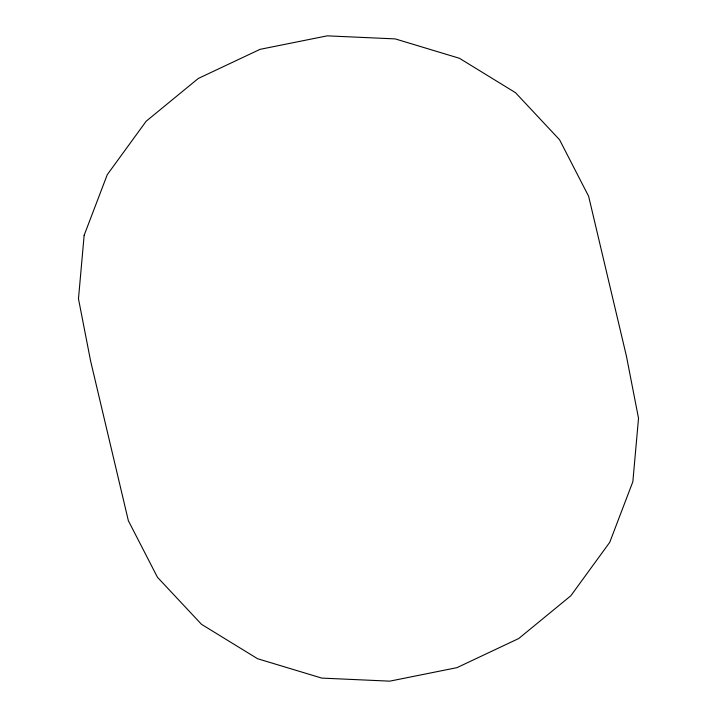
<?xml version="1.0" encoding="UTF-8"?>
<svg xmlns="http://www.w3.org/2000/svg" width="717" height="717" viewBox="0 0 717 717"><rect width="100%" height="100%" fill="white"/><g stroke="black" fill="none" stroke-linecap="round" stroke-linejoin="round"><path stroke-width="1.08" d="M84.158 235.248L78.476 298.756L90.584 360.893L128.37 520.73L157.444 577.257L201.513 624.328L257.564 658.717L321.79 678.103L389.797 681.15L456.962 667.652L518.705 638.542L570.813 595.791L609.746 542.312L632.842 481.752L638.524 418.244L626.416 356.107L588.63 196.27L559.556 139.743L515.487 92.672L459.436 58.283L395.21 38.897L327.203 35.85L260.038 49.348L198.295 78.458L146.187 121.209L107.254 174.688L84.158 235.248"/></g></svg>
